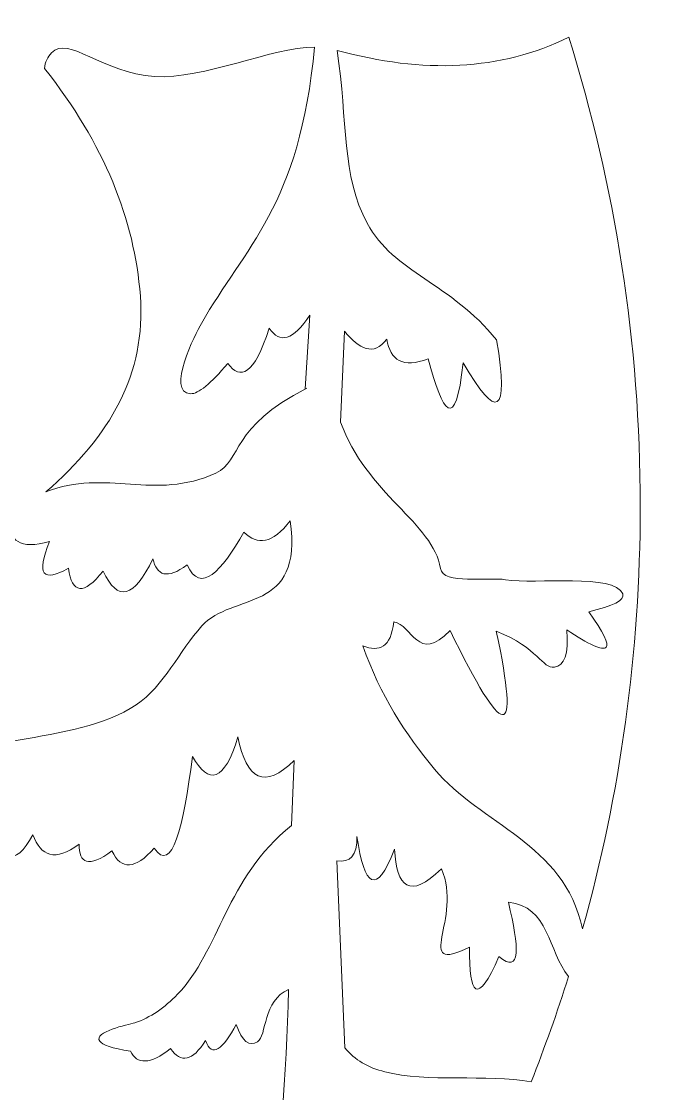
# Model space of a CAD drawing. Header units: centimetres. Extents: x -36.3 to 21.9, y -24.7 to 11.2.
# Drawn here: x 2.69 to 6.5, y -3.17 to 3.18 of the extents above; entities that cross this region are included whole.
import ezdxf

# ---------------------------------------------------------------- set-up
doc = ezdxf.new("R2010")
doc.units = ezdxf.units.CM
doc.header["$MEASUREMENT"] = 0
doc.layers.add('layer 1', color=7, linetype='Continuous')

msp = doc.modelspace()

# ---------------------------------------------------------------- linework, layer by layer
at = {"layer": 'layer 1', "color": 250, "lineweight": 9}
for points, knots in [([(4.84765, -6.49413), (4.84765, -6.49413), (5.29881, -6.88967), (5.29881, -6.88967), (5.29881, -6.88967), (6.8208, -5.15365), (7.80138, -2.93104), (7.97682, -0.48561), (7.97682, -0.48561), (7.97682, -0.48561), (7.37835, -0.44266), (7.37835, -0.44266), (7.37835, -0.44266), (7.39612, -0.19498), (7.40518, 0.05513), (7.40518, 0.30734), (7.40518, 0.30734), (7.40518, 0.55955), (7.39612, 0.80966), (7.37835, 1.05734), (7.37835, 1.05734), (7.37835, 1.05734), (7.97682, 1.10027), (7.97682, 1.10027), (7.97682, 1.10027), (7.5894, 6.5003), (3.27613, 10.81356), (-2.1239, 11.201), (-2.1239, 11.201), (-2.1239, 11.201), (-2.16684, 10.60253), (-2.16684, 10.60253), (-2.16684, 10.60253), (-2.41452, 10.6203), (-2.66463, 10.62936), (-2.91684, 10.62936), (-2.91684, 10.62936), (-3.16905, 10.62936), (-3.41916, 10.6203), (-3.66684, 10.60253), (-3.66684, 10.60253), (-3.66684, 10.60253), (-3.70979, 11.201), (-3.70979, 11.201), (-3.70979, 11.201), (-9.10981, 10.81358), (-13.42309, 6.5003), (-13.81051, 1.10027), (-13.81051, 1.10027), (-13.81051, 1.10027), (-13.21205, 1.05734), (-13.21205, 1.05734), (-13.21205, 1.05734), (-13.22981, 0.80966), (-13.23887, 0.55955), (-13.23887, 0.30734), (-13.23887, 0.30734), (-13.23887, 0.05513), (-13.22981, -0.19498), (-13.21205, -0.44266), (-13.21205, -0.44266), (-13.21205, -0.44266), (-13.81051, -0.48561), (-13.81051, -0.48561), (-13.81051, -0.48561), (-13.63505, -2.93104), (-12.65449, -5.15364), (-11.1325, -6.88967), (-11.1325, -6.88967), (-11.1325, -6.88967), (-10.68134, -6.49411), (-10.68134, -6.49411), (-10.68134, -6.49411), (-10.3513, -6.87057), (-9.99433, -7.22283), (-9.61342, -7.54787), (-9.61342, -7.54787), (-9.61342, -7.54787), (-10.00289, -8.00429), (-10.00289, -8.00429), (-10.00289, -8.00429), (-10.75106, -7.98759), (-11.25769, -8.30559), (-11.47985, -8.74571), (-11.47985, -8.74571), (-11.65948, -9.10152), (-11.79497, -9.71855), (-11.36783, -10.27817), (-11.36783, -10.27817), (-11.188, -10.47089), (-10.95863, -10.48698), (-10.82602, -10.42124), (-10.82602, -10.42124), (-10.71526, -10.36632), (-10.50659, -10.20395), (-10.61381, -9.97256), (-10.61381, -9.97256), (-10.76114, -9.70887), (-10.801, -9.51248), (-10.70306, -9.40244), (-10.70306, -9.40244), (-10.61672, -9.3054), (-10.40735, -9.20801), (-10.10185, -9.32565), (-10.10185, -9.32565), (-9.15419, -9.68651), (-9.37927, -10.95806), (-9.58633, -11.66705), (-9.58633, -11.66705), (-9.89857, -12.7361), (-10.98227, -13.64643), (-12.25262, -14.4851), (-12.25262, -14.4851), (-12.4756, -14.60394), (-12.66568, -14.90487), (-12.66568, -15.25017), (-12.66568, -15.25017), (-12.66568, -15.75869), (-12.25345, -16.17092), (-11.74493, -16.17092), (-11.74493, -16.17092), (-11.29957, -16.17092), (-10.92805, -15.85472), (-10.84265, -15.43457), (-10.84265, -15.43457), (-10.81412, -15.84596), (-10.46788, -16.17092), (-10.04497, -16.17092), (-10.04497, -16.17092), (-9.60338, -16.17092), (-9.24539, -15.8166), (-9.24539, -15.37953), (-9.24539, -15.37953), (-9.24539, -15.8166), (-8.89108, -16.17092), (-8.45401, -16.17092), (-8.45401, -16.17092), (-8.01694, -16.17092), (-7.66262, -15.8166), (-7.66262, -15.37953), (-7.66262, -15.37953), (-7.66262, -15.8166), (-7.30832, -16.17092), (-6.87125, -16.17092), (-6.87125, -16.17092), (-6.44925, -16.17092), (-6.10437, -15.84062), (-6.08111, -15.42444), (-6.08111, -15.42444), (-6.05784, -15.8406), (-5.71298, -16.17092), (-5.29098, -16.17092), (-5.29098, -16.17092), (-4.85391, -16.17092), (-4.4996, -15.8166), (-4.4996, -15.37953), (-4.4996, -15.37953), (-4.4996, -15.8166), (-4.14528, -16.17092), (-3.70823, -16.17092), (-3.70823, -16.17092), (-3.27116, -16.17092), (-2.91684, -15.8166), (-2.91684, -15.37953), (-2.91684, -15.37953), (-2.91684, -15.8166), (-2.56253, -16.17092), (-2.12546, -16.17092), (-2.12546, -16.17092), (-1.6884, -16.17092), (-1.33409, -15.8166), (-1.33409, -15.37953), (-1.33409, -15.37953), (-1.33409, -15.8166), (-0.97977, -16.17092), (-0.5427, -16.17092), (-0.5427, -16.17092), (-0.12071, -16.17092), (0.22416, -15.8406), (0.24742, -15.42444), (0.24742, -15.42444), (0.27069, -15.84062), (0.61557, -16.17092), (1.03756, -16.17092), (1.03756, -16.17092), (1.47463, -16.17092), (1.82893, -15.8166), (1.82893, -15.37953), (1.82893, -15.37953), (1.82893, -15.8166), (2.18325, -16.17092), (2.62032, -16.17092), (2.62032, -16.17092), (3.05739, -16.17092), (3.4117, -15.8166), (3.4117, -15.37953), (3.4117, -15.37953), (3.4117, -15.8166), (3.76969, -16.17092), (4.21128, -16.17092), (4.21128, -16.17092), (4.63419, -16.17092), (4.98043, -15.84596), (5.00896, -15.43457), (5.00896, -15.43457), (5.09436, -15.85472), (5.46588, -16.17092), (5.91124, -16.17092), (5.91124, -16.17092), (6.41976, -16.17092), (6.83199, -15.75869), (6.83199, -15.25017), (6.83199, -15.25017), (6.83199, -14.90487), (6.64191, -14.60394), (6.41893, -14.4851), (6.41893, -14.4851), (5.14858, -13.64643), (4.06488, -12.7361), (3.75264, -11.66705), (3.75264, -11.66705), (3.54558, -10.95806), (3.3205, -9.68651), (4.26816, -9.32565), (4.26816, -9.32565), (4.57366, -9.20801), (4.78303, -9.3054), (4.86937, -9.40244), (4.86937, -9.40244), (4.96731, -9.51248), (4.92745, -9.70887), (4.78012, -9.97256), (4.78012, -9.97256), (4.6729, -10.20395), (4.88157, -10.36632), (4.99233, -10.42124), (4.99233, -10.42124), (5.12494, -10.48698), (5.35431, -10.47089), (5.53414, -10.27817), (5.53414, -10.27817), (5.96128, -9.71855), (5.82579, -9.10152), (5.64616, -8.74571), (5.64616, -8.74571), (5.424, -8.30559), (4.91737, -7.98759), (4.1692, -8.00429), (4.1692, -8.00429), (4.1692, -8.00429), (3.77973, -7.54787), (3.77973, -7.54787), (3.77973, -7.54787), (4.16062, -7.22285), (4.51761, -6.87057), (4.84765, -6.49413)], [0, 0, 0, 0, 0.0153846, 0.0153846, 0.0153846, 0.0153846, 0.0307692, 0.0307692, 0.0307692, 0.0307692, 0.0461538, 0.0461538, 0.0461538, 0.0461538, 0.0615385, 0.0615385, 0.0615385, 0.0615385, 0.0769231, 0.0769231, 0.0769231, 0.0769231, 0.0923077, 0.0923077, 0.0923077, 0.0923077, 0.1076923, 0.1076923, 0.1076923, 0.1076923, 0.1230769, 0.1230769, 0.1230769, 0.1230769, 0.1384615, 0.1384615, 0.1384615, 0.1384615, 0.1538462, 0.1538462, 0.1538462, 0.1538462, 0.1692308, 0.1692308, 0.1692308, 0.1692308, 0.1846154, 0.1846154, 0.1846154, 0.1846154, 0.2, 0.2, 0.2, 0.2, 0.2153846, 0.2153846, 0.2153846, 0.2153846, 0.2307692, 0.2307692, 0.2307692, 0.2307692, 0.2461538, 0.2461538, 0.2461538, 0.2461538, 0.2615385, 0.2615385, 0.2615385, 0.2615385, 0.2769231, 0.2769231, 0.2769231, 0.2769231, 0.2923077, 0.2923077, 0.2923077, 0.2923077, 0.3076923, 0.3076923, 0.3076923, 0.3076923, 0.3230769, 0.3230769, 0.3230769, 0.3230769, 0.3384615, 0.3384615, 0.3384615, 0.3384615, 0.3538462, 0.3538462, 0.3538462, 0.3538462, 0.3692308, 0.3692308, 0.3692308, 0.3692308, 0.3846154, 0.3846154, 0.3846154, 0.3846154, 0.4, 0.4, 0.4, 0.4, 0.4153846, 0.4153846, 0.4153846, 0.4153846, 0.4307692, 0.4307692, 0.4307692, 0.4307692, 0.4461538, 0.4461538, 0.4461538, 0.4461538, 0.4615385, 0.4615385, 0.4615385, 0.4615385, 0.4769231, 0.4769231, 0.4769231, 0.4769231, 0.4923077, 0.4923077, 0.4923077, 0.4923077, 0.5076923, 0.5076923, 0.5076923, 0.5076923, 0.5230769, 0.5230769, 0.5230769, 0.5230769, 0.5384615, 0.5384615, 0.5384615, 0.5384615, 0.5538462, 0.5538462, 0.5538462, 0.5538462, 0.5692308, 0.5692308, 0.5692308, 0.5692308, 0.5846154, 0.5846154, 0.5846154, 0.5846154, 0.6, 0.6, 0.6, 0.6, 0.6153846, 0.6153846, 0.6153846, 0.6153846, 0.6307692, 0.6307692, 0.6307692, 0.6307692, 0.6461538, 0.6461538, 0.6461538, 0.6461538, 0.6615385, 0.6615385, 0.6615385, 0.6615385, 0.6769231, 0.6769231, 0.6769231, 0.6769231, 0.6923077, 0.6923077, 0.6923077, 0.6923077, 0.7076923, 0.7076923, 0.7076923, 0.7076923, 0.7230769, 0.7230769, 0.7230769, 0.7230769, 0.7384615, 0.7384615, 0.7384615, 0.7384615, 0.7538462, 0.7538462, 0.7538462, 0.7538462, 0.7692308, 0.7692308, 0.7692308, 0.7692308, 0.7846154, 0.7846154, 0.7846154, 0.7846154, 0.8, 0.8, 0.8, 0.8, 0.8153846, 0.8153846, 0.8153846, 0.8153846, 0.8307692, 0.8307692, 0.8307692, 0.8307692, 0.8461538, 0.8461538, 0.8461538, 0.8461538, 0.8615385, 0.8615385, 0.8615385, 0.8615385, 0.8769231, 0.8769231, 0.8769231, 0.8769231, 0.8923077, 0.8923077, 0.8923077, 0.8923077, 0.9076923, 0.9076923, 0.9076923, 0.9076923, 0.9230769, 0.9230769, 0.9230769, 0.9230769, 0.9384615, 0.9384615, 0.9384615, 0.9384615, 0.9538462, 0.9538462, 0.9538462, 0.9538462, 0.9692308, 0.9692308, 0.9692308, 0.9692308, 1, 1, 1, 1]), ([(4.37076, 1.00299), (4.37076, 1.00299), (4.39827, 1.44008), (4.39827, 1.44008), (4.39827, 1.44008), (4.29934, 1.2902), (4.22004, 1.26918), (4.15816, 1.36269), (4.15816, 1.36269), (4.06735, 1.0824), (3.987, 1.05357), (3.91209, 1.15433), (3.91209, 1.15433), (3.81232, 1.03449), (3.73785, 0.97223), (3.69189, 0.97478), (3.69189, 0.97478), (3.54331, 0.98306), (3.72196, 1.33062), (3.75585, 1.39017), (3.75585, 1.39017), (4.01208, 1.84031), (4.33872, 2.0853), (4.42605, 3.02759), (4.42605, 3.02759), (4.16961, 3.02523), (3.77076, 2.83445), (3.47908, 2.85282), (3.47908, 2.85282), (3.1678, 2.87243), (2.96859, 3.0983), (2.86837, 2.99376), (2.86837, 2.99376), (2.84439, 2.96874), (2.83014, 2.9379), (2.82747, 2.9003), (2.82747, 2.9003), (3.18151, 2.45424), (3.36006, 2.00492), (3.39438, 1.55297), (3.39438, 1.55297), (3.42904, 1.09635), (3.21657, 0.72228), (2.83428, 0.39296), (2.83428, 0.39296), (3.19158, 0.5351), (3.47839, 0.33618), (3.84121, 0.50511), (3.84121, 0.50511), (4.00204, 0.57999), (3.91986, 0.7748), (4.38132, 1.00838), (4.38132, 1.00838), (4.38132, 1.00838), (4.37076, 1.00299), (4.37076, 1.00299)], [0, 0, 0, 0, 0.0666667, 0.0666667, 0.0666667, 0.0666667, 0.1333333, 0.1333333, 0.1333333, 0.1333333, 0.2, 0.2, 0.2, 0.2, 0.2666667, 0.2666667, 0.2666667, 0.2666667, 0.3333333, 0.3333333, 0.3333333, 0.3333333, 0.4, 0.4, 0.4, 0.4, 0.4666667, 0.4666667, 0.4666667, 0.4666667, 0.5333333, 0.5333333, 0.5333333, 0.5333333, 0.6, 0.6, 0.6, 0.6, 0.6666667, 0.6666667, 0.6666667, 0.6666667, 0.7333333, 0.7333333, 0.7333333, 0.7333333, 0.8, 0.8, 0.8, 0.8, 0.8666667, 0.8666667, 0.8666667, 0.8666667, 1, 1, 1, 1]), ([(6.01381, -2.1936), (5.90026, -1.68142), (5.41333, -1.58161), (5.13583, -1.2475), (5.13583, -1.2475), (4.96486, -1.04163), (4.81461, -0.81007), (4.71282, -0.51852), (4.71282, -0.51852), (4.80901, -0.55572), (4.87857, -0.52897), (4.89538, -0.37564), (4.89538, -0.37564), (5.0065, -0.39283), (5.03628, -0.62832), (5.22876, -0.42723), (5.22876, -0.42723), (5.5468, -1.08016), (5.64495, -1.10116), (5.5026, -0.4312), (5.5026, -0.4312), (5.75424, -0.53056), (5.77446, -0.6547), (5.84638, -0.64507), (5.84638, -0.64507), (5.90548, -0.63717), (5.93251, -0.56833), (5.91931, -0.42327), (5.91931, -0.42327), (6.04974, -0.50953), (6.13354, -0.54976), (6.15283, -0.52627), (6.15283, -0.52627), (6.16929, -0.50625), (6.13881, -0.43983), (6.05029, -0.31611), (6.05029, -0.31611), (6.19357, -0.28299), (6.26532, -0.24799), (6.25114, -0.21078), (6.25114, -0.21078), (6.20391, -0.08667), (5.73654, -0.15574), (5.55801, -0.12661), (5.55801, -0.12661), (5.45872, -0.11043), (5.18589, -0.15747), (5.17161, -0.05991), (5.17161, -0.05991), (5.133, 0.20378), (4.73088, 0.38598), (4.57986, 0.80706), (4.57986, 0.80706), (4.57986, 0.80706), (4.60368, 1.34484), (4.60368, 1.34484), (4.60368, 1.34484), (4.69164, 1.238), (4.77634, 1.19499), (4.8537, 1.29722), (4.8537, 1.29722), (4.87513, 1.17353), (4.94869, 1.12326), (5.09977, 1.18212), (5.09977, 1.18212), (5.18539, 0.85872), (5.26021, 0.73778), (5.30614, 1.1583), (5.30614, 1.1583), (5.50729, 0.81381), (5.57857, 0.84398), (5.50458, 1.29324), (5.50458, 1.29324), (5.2332, 1.62929), (4.89636, 1.69157), (4.73782, 1.98372), (4.73782, 1.98372), (4.58502, 2.26529), (4.6233, 2.58573), (4.56001, 3.00774), (4.56001, 3.00774), (5.06925, 2.86755), (5.52856, 2.88707), (5.93197, 3.08549), (5.93197, 3.08549), (6.20695, 2.20857), (6.35518, 1.27556), (6.35518, 0.30792), (6.35518, 0.30792), (6.35518, -0.55884), (6.23625, -1.39786), (6.01381, -2.1936)], [0, 0, 0, 0, 0.0416667, 0.0416667, 0.0416667, 0.0416667, 0.0833333, 0.0833333, 0.0833333, 0.0833333, 0.125, 0.125, 0.125, 0.125, 0.1666667, 0.1666667, 0.1666667, 0.1666667, 0.2083333, 0.2083333, 0.2083333, 0.2083333, 0.25, 0.25, 0.25, 0.25, 0.2916667, 0.2916667, 0.2916667, 0.2916667, 0.3333333, 0.3333333, 0.3333333, 0.3333333, 0.375, 0.375, 0.375, 0.375, 0.4166667, 0.4166667, 0.4166667, 0.4166667, 0.4583333, 0.4583333, 0.4583333, 0.4583333, 0.5, 0.5, 0.5, 0.5, 0.5416667, 0.5416667, 0.5416667, 0.5416667, 0.5833333, 0.5833333, 0.5833333, 0.5833333, 0.625, 0.625, 0.625, 0.625, 0.6666667, 0.6666667, 0.6666667, 0.6666667, 0.7083333, 0.7083333, 0.7083333, 0.7083333, 0.75, 0.75, 0.75, 0.75, 0.7916667, 0.7916667, 0.7916667, 0.7916667, 0.8333333, 0.8333333, 0.8333333, 0.8333333, 0.875, 0.875, 0.875, 0.875, 0.9166667, 0.9166667, 0.9166667, 0.9166667, 1, 1, 1, 1]), ([(1.67329, -7.75005), (1.67329, -7.75005), (1.67329, -8.35005), (1.67329, -8.35005), (1.67329, -8.35005), (1.67329, -8.35005), (1.07329, -8.35005), (1.07329, -8.35005), (1.07329, -8.35005), (1.07329, -8.35005), (1.07329, -7.75005), (1.07329, -7.75005), (1.07329, -7.75005), (1.07329, -7.75005), (-5.95142, -7.75005), (-5.95142, -7.75005), (-5.95142, -7.75005), (-4.67502, -6.45442), (-4.4834, -4.96513), (-3.8705, -3.97438), (-3.8705, -3.97438), (-3.12384, -2.76741), (-2.31738, -1.92328), (-0.79472, -1.31574), (-0.79472, -1.31574), (0.08169, -0.96604), (0.93367, -0.65661), (1.63815, -0.32731), (1.63815, -0.32731), (2.01595, -0.1507), (2.35137, 0.03165), (2.62536, 0.22898), (2.62536, 0.22898), (2.61282, 0.10346), (2.67936, 0.05045), (2.85732, 0.09953), (2.85732, 0.09953), (2.77401, -0.09835), (2.81889, -0.14182), (2.96844, -0.05922), (2.96844, -0.05922), (2.99056, -0.20962), (3.05739, -0.22099), (3.17481, -0.0751), (3.17481, -0.0751), (3.25933, -0.26299), (3.35755, -0.23383), (3.46851, -0.00366), (3.46851, -0.00366), (3.49198, -0.10113), (3.55218, -0.12709), (3.6709, -0.03939), (3.6709, -0.03939), (3.75219, -0.21457), (3.874, -0.07759), (4.00825, 0.15509), (4.00825, 0.15509), (4.08699, 0.07464), (4.17691, 0.08603), (4.28209, 0.22256), (4.28209, 0.22256), (4.3606, -0.33019), (3.93783, -0.20079), (3.75885, -0.3999), (3.75885, -0.3999), (3.62314, -0.55087), (3.53589, -0.75457), (3.36972, -0.86746), (3.36972, -0.86746), (3.00141, -1.11772), (2.31895, -1.02304), (2.03182, -1.32721), (2.03182, -1.32721), (1.92612, -1.43752), (1.88532, -1.50997), (1.92861, -1.53334), (1.92861, -1.53334), (1.96576, -1.55341), (2.06493, -1.53733), (2.23821, -1.47804), (2.23821, -1.47804), (2.20063, -1.64256), (2.22789, -1.73841), (2.46045, -1.61694), (2.46045, -1.61694), (2.55495, -1.7913), (2.653, -1.83817), (2.75811, -1.63678), (2.75811, -1.63678), (2.80483, -1.76424), (2.88997, -1.79769), (3.03196, -1.69234), (3.03196, -1.69234), (3.03067, -1.80598), (3.08484, -1.83537), (3.22642, -1.73203), (3.22642, -1.73203), (3.28068, -1.84833), (3.36397, -1.84329), (3.47646, -1.71616), (3.47646, -1.71616), (3.58288, -1.87308), (3.6492, -1.59282), (3.70267, -1.17244), (3.70267, -1.17244), (3.80017, -1.34272), (3.89092, -1.3263), (3.97255, -1.05735), (3.97255, -1.05735), (4.02226, -1.31091), (4.1292, -1.37133), (4.30593, -1.19625), (4.30593, -1.19625), (4.30593, -1.19625), (4.29006, -1.58122), (4.29006, -1.58122), (4.29006, -1.58122), (3.89796, -1.89589), (3.86433, -2.32372), (3.61476, -2.58088), (3.61476, -2.58088), (3.53757, -2.66043), (3.45412, -2.72061), (3.36087, -2.7502), (3.36087, -2.7502), (3.3211, -2.76282), (3.11454, -2.80158), (3.15393, -2.85915), (3.15393, -2.85915), (3.1687, -2.88072), (3.22491, -2.90074), (3.33562, -2.91868), (3.33562, -2.91868), (3.37482, -2.99628), (3.44986, -2.99986), (3.57375, -2.9028), (3.57375, -2.9028), (3.63478, -2.99037), (3.70323, -2.97925), (3.78013, -2.85517), (3.78013, -2.85517), (3.81783, -2.96239), (3.88267, -2.9067), (3.9627, -2.75992), (3.9627, -2.75992), (3.99691, -2.86138), (4.03927, -2.89363), (4.08912, -2.86218), (4.08912, -2.86218), (4.14198, -2.8288), (4.12192, -2.6166), (4.27225, -2.55355), (4.27225, -2.55355), (4.24725, -3.58201), (4.08729, -4.4517), (4.19722, -5.63892), (4.19722, -5.63892), (3.49035, -6.48366), (2.6358, -7.2006), (1.67329, -7.75005)], [0, 0, 0, 0, 0.0243902, 0.0243902, 0.0243902, 0.0243902, 0.0487805, 0.0487805, 0.0487805, 0.0487805, 0.0731707, 0.0731707, 0.0731707, 0.0731707, 0.097561, 0.097561, 0.097561, 0.097561, 0.1219512, 0.1219512, 0.1219512, 0.1219512, 0.1463415, 0.1463415, 0.1463415, 0.1463415, 0.1707317, 0.1707317, 0.1707317, 0.1707317, 0.195122, 0.195122, 0.195122, 0.195122, 0.2195122, 0.2195122, 0.2195122, 0.2195122, 0.2439024, 0.2439024, 0.2439024, 0.2439024, 0.2682927, 0.2682927, 0.2682927, 0.2682927, 0.2926829, 0.2926829, 0.2926829, 0.2926829, 0.3170732, 0.3170732, 0.3170732, 0.3170732, 0.3414634, 0.3414634, 0.3414634, 0.3414634, 0.3658537, 0.3658537, 0.3658537, 0.3658537, 0.3902439, 0.3902439, 0.3902439, 0.3902439, 0.4146341, 0.4146341, 0.4146341, 0.4146341, 0.4390244, 0.4390244, 0.4390244, 0.4390244, 0.4634146, 0.4634146, 0.4634146, 0.4634146, 0.4878049, 0.4878049, 0.4878049, 0.4878049, 0.5121951, 0.5121951, 0.5121951, 0.5121951, 0.5365854, 0.5365854, 0.5365854, 0.5365854, 0.5609756, 0.5609756, 0.5609756, 0.5609756, 0.5853659, 0.5853659, 0.5853659, 0.5853659, 0.6097561, 0.6097561, 0.6097561, 0.6097561, 0.6341463, 0.6341463, 0.6341463, 0.6341463, 0.6585366, 0.6585366, 0.6585366, 0.6585366, 0.6829268, 0.6829268, 0.6829268, 0.6829268, 0.7073171, 0.7073171, 0.7073171, 0.7073171, 0.7317073, 0.7317073, 0.7317073, 0.7317073, 0.7560976, 0.7560976, 0.7560976, 0.7560976, 0.7804878, 0.7804878, 0.7804878, 0.7804878, 0.804878, 0.804878, 0.804878, 0.804878, 0.8292683, 0.8292683, 0.8292683, 0.8292683, 0.8536585, 0.8536585, 0.8536585, 0.8536585, 0.8780488, 0.8780488, 0.8780488, 0.8780488, 0.902439, 0.902439, 0.902439, 0.902439, 0.9268293, 0.9268293, 0.9268293, 0.9268293, 0.9512195, 0.9512195, 0.9512195, 0.9512195, 1, 1, 1, 1]), ([(5.93008, -2.4757), (5.8636, -2.68722), (5.78973, -2.89545), (5.7088, -3.10012), (5.7088, -3.10012), (5.44344, -3.05145), (5.09331, -3.10611), (4.84194, -3.04039), (4.84194, -3.04039), (4.74498, -3.01506), (4.6627, -2.97178), (4.60564, -2.89777), (4.60564, -2.89777), (4.60564, -2.89777), (4.55802, -1.79049), (4.55802, -1.79049), (4.55802, -1.79049), (4.63569, -1.80358), (4.6788, -1.76149), (4.67707, -1.64761), (4.67707, -1.64761), (4.72128, -1.94418), (4.79161, -2.00323), (4.89933, -1.72302), (4.89933, -1.72302), (4.91359, -1.94425), (4.98826, -2.0244), (5.17714, -1.83811), (5.17714, -1.83811), (5.30811, -2.12784), (5.00053, -2.46717), (5.34384, -2.30247), (5.34384, -2.30247), (5.34091, -2.58996), (5.38908, -2.65264), (5.51845, -2.35803), (5.51845, -2.35803), (5.64921, -2.46624), (5.63914, -2.30421), (5.57403, -2.03655), (5.57403, -2.03655), (5.81178, -2.05594), (5.81139, -2.32932), (5.93008, -2.4757)], [0, 0, 0, 0, 0.0833333, 0.0833333, 0.0833333, 0.0833333, 0.1666667, 0.1666667, 0.1666667, 0.1666667, 0.25, 0.25, 0.25, 0.25, 0.3333333, 0.3333333, 0.3333333, 0.3333333, 0.4166667, 0.4166667, 0.4166667, 0.4166667, 0.5, 0.5, 0.5, 0.5, 0.5833333, 0.5833333, 0.5833333, 0.5833333, 0.6666667, 0.6666667, 0.6666667, 0.6666667, 0.75, 0.75, 0.75, 0.75, 0.8333333, 0.8333333, 0.8333333, 0.8333333, 1, 1, 1, 1])]:
    msp.add_open_spline(points, degree=3, knots=knots, dxfattribs=at)

doc.saveas('drawing.dxf')
